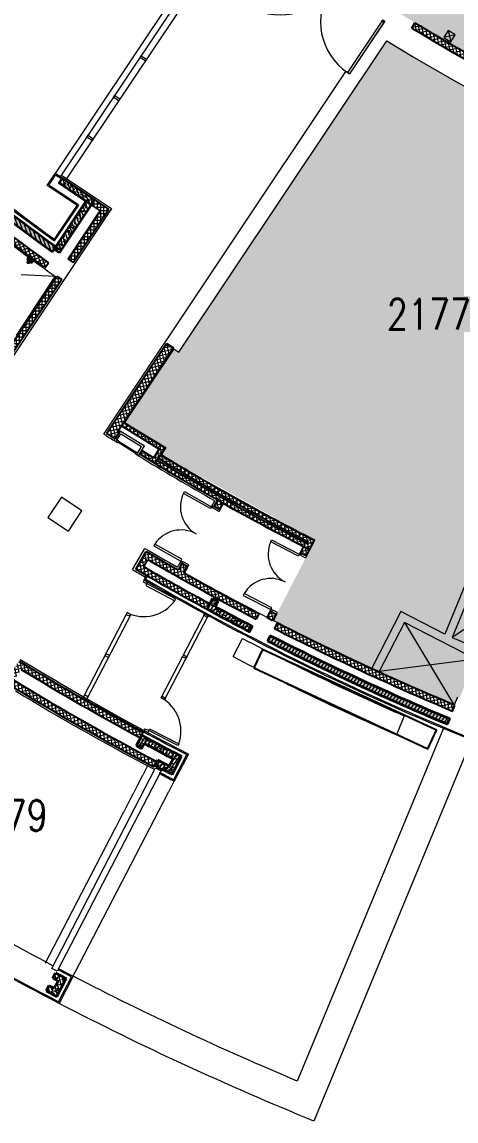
# Model space of a CAD drawing. Header units: inches. Extents: x 342932 to 557958, y 80625 to 242727.
# Drawn here: x 382475 to 393096, y 99761 to 126653 of the extents above; entities that cross this region are included whole.
import ezdxf
from ezdxf.enums import TextEntityAlignment as Align

# ---------------------------------------------------------------- set-up
doc = ezdxf.new("R2010")
doc.units = ezdxf.units.IN
doc.header["$MEASUREMENT"] = 0
doc.linetypes.add('First Floor$0$HIDDEN', pattern=[0.375, 0.25, -0.125])
for name, color, linetype, lineweight in [('0-Services', 8, 'Continuous', 20), ('First Floor$0$A-G2-G-Building-Elements-Hidden', 251, 'First Floor$0$HIDDEN', 15), ('First Floor$0$A-G250-G-Walls-Low-Level', 251, 'Continuous', 15), ('First Floor$0$A-G250-G-Walls-Precast-Concrete', 251, 'Continuous', 35), ('First Floor$0$A-G250-M-Walls-Blockwork', 7, 'Continuous', 25), ('First Floor$0$A-G252-H-Internal-Walls', 251, 'Continuous', 9), ('First Floor$0$A-G262-H-Precast-Panel', 251, 'Continuous', 5), ('First Floor$0$A-G312-M-Metal-Cladding', 251, 'Continuous', 9), ('First Floor$0$A-G312-M-Wall-Cladding-Panel', 7, 'Continuous', 9), ('First Floor$0$A-G312-M-Wall-Finish-Plaster', 7, 'Continuous', 15), ('First Floor$0$A-G321-M-Window', 251, 'Continuous', 9), ('First Floor$0$A-G322-M-Door', 251, 'Continuous', 15), ('First Floor$0$A-G4-M-Furniture-Built-In', 251, 'Continuous', 9), ('First Floor$0$A-G44-G-Fittings-Sanitary', 251, 'Continuous', 15), ('First Floor$0$A-G52-M-Cutout', 251, 'Continuous', 9), ('First Floor$0$A-G572-Fire-Hose-Cabinet', 251, 'Continuous', 15), ('First Floor$0$Z-Z001-S-Room-Name-Identification-250', 7, 'Continuous', 15), ('I-FURN-FADE', 251, 'Continuous', 25)]:
    doc.layers.add(name, color=color, linetype=linetype, lineweight=lineweight)
doc.styles.add('First Floor$0$Tag-RomanS', font='romans.shx', dxfattribs={"width": 0.8})
pattern_1 = [(0, (354539.678, 239632.636), (0, 6.985), [5.08, -1.905]), (90, (354539.678, 239632.636), (-6.985, 4e-16), [5.08, -1.905])]
pattern_2 = [(101, (361382.11, 239676.52), (-77.91666, -15.145464), []), (191, (361382.11, 239676.52), (15.145464, -77.91666), [])]
pattern_3 = [(50, (361382.11, 239676.52), (182.18467, -15.93909), [19.05, -209.55]), (355, (361382.11, 239676.52), (-35.24283, 191.05664), [15.24, -167.64]), (100.451, (361397.3, 239675.2), (146.9425, 175.11669), [16.19, -178.09]), (46.1842, (361382.11, 239727.32), (271.07904, -42.04233), [28.575, -314.325]), (96.6356, (361404.7, 239723.82), (237.40423, 247.42556), [24.285, -267.135]), (351.184, (361382.1, 239727.32), (237.4046, 247.4251), [22.86, -251.46]), (21, (361407.51, 239714.62), (151.61488, -102.26552), [19.05, -209.55]), (326, (361407.51, 239714.62), (61.80203, 184.18797), [15.24, -167.64]), (71.4514, (361420.15, 239706.1), (213.4165, 81.92286), [16.19, -178.09]), (37.5, (361382.114, 239676.52), (3.088603, 84.55504), [0, -165.608, 0, -170.18, 0, -168.275]), (7.5, (361382.11, 239676.52), (66.81966, 100.180575), [0, -97.028, 0, -161.798, 0, -64.135]), (327.5, (361325.47, 239676.52), (135.590595, -5.728744), [0, -63.5, 0, -198.12, 0, -262.89]), (317.5, (361300.07, 239676.52), (148.12918, 25.42649), [0, -82.55, 0, -131.572, 0, -186.69])]
pattern_4 = [(55, (361382.11, 239676.52), (-65.020194, 45.52763), [])]
pattern_5 = [(110, (361382.11, 239676.52), (-74.5881, -27.14785), [])]
pattern_6 = [(50, (361382.11, 239676.52), (182.18467, -15.93909), [19.05, -209.55]), (355, (361382.11, 239676.52), (-35.24283, 191.05664), [15.24, -167.64]), (100.451, (361397.3, 239675.2), (146.9425, 175.1167), [16.19, -178.09]), (46.1842, (361382.11, 239727.32), (271.07904, -42.04233), [28.575, -314.325]), (96.6356, (361404.7, 239723.82), (237.40423, 247.42556), [24.285, -267.135]), (351.184, (361382.1, 239727.32), (237.4046, 247.4251), [22.86, -251.46]), (21, (361407.51, 239714.62), (151.61488, -102.26552), [19.05, -209.55]), (326, (361407.51, 239714.62), (61.80203, 184.18797), [15.24, -167.64]), (71.4514, (361420.15, 239706.1), (213.4165, 81.92286), [16.19, -178.09]), (37.5, (361382.114, 239676.52), (3.088603, 84.55504), [0, -165.608, 0, -170.18, 0, -168.275]), (7.5, (361382.11, 239676.52), (66.81966, 100.180575), [0, -97.028, 0, -161.798, 0, -64.135]), (327.5, (361325.47, 239676.52), (135.590595, -5.728744), [0, -63.5, 0, -198.12, 0, -262.89]), (317.5, (361300.07, 239676.52), (148.12918, 25.42649), [0, -82.55, 0, -131.572, 0, -186.69])]
pattern_7 = [(90, (361382.11, 239676.52), (-79.375, 7e-15), []), (180, (361382.11, 239676.52), (-7e-15, -79.375), [])]

# ---------------------------------------------------------------- blocks, each defined once
blk = doc.blocks.new('First Floor$0$F-FHC')
at = {"ltscale": 0.2}
for p, q in [((700, 280), (0, 280)), ((0, 0), (0, 280)), ((700, 0), (700, 280)), ((50, 0), (0, 0)), ((650, 230), (50, 230)), ((50, 0), (50, 230)), ((100, 50), (50, 50)), ((50, 0), (50, 50)), ((100, 0), (50, 0)), ((100, 50), (100, 0)), ((100, 35), (600, 35)), ((100, 15), (600, 15)), ((600, 0), (600, 50)), ((600, 50), (650, 50)), ((600, 0), (650, 0)), ((650, 0), (650, 230)), ((650, 0), (650, 50)), ((650, 0), (700, 0))]:
    blk.add_line(p, q, dxfattribs=at)
blk = doc.blocks.new('First Floor$0$cb22')
at = {"linetype": 'First Floor$0$HIDDEN', "ltscale": 0.25}
for points in [[(-4, 2), (31, 2), (72, 698), (37, 700)], [(1402, 0), (1367, 0), (1367, 701), (1402, 701)], [(1402, 0), (1437, 0), (1437, 701), (1402, 701)], [(2808, 0), (2773, 0), (2773, 701), (2808, 701)]]:
    blk.add_lwpolyline(points, close=True, dxfattribs=at)
at = {"ltscale": 0.25}
for points in [[(-19, 2), (35, 2), (35, -98), (-25, -98)], [(1372, 0), (1432, 0), (1432, -100), (1372, -100)], [(2748, 0), (2808, 0), (2812, -100), (2748, -100)]]:
    blk.add_lwpolyline(points, close=True, dxfattribs=at)
at = {"linetype": 'First Floor$0$HIDDEN', "ltscale": 0.25}
for centre, start, end in [((-4, -2), 0.1605, 86.6222), ((1402, -2), 89.9732, 179.8432), ((1402, -2), 0.1568, 90.0268), ((2808, -2), 89.9732, 179.8432)]:
    blk.add_arc(centre, 703, start, end, dxfattribs=at)
blk = doc.blocks.new('First Floor$0$Plant Room Door 1600-215')
at = {"layer": 'First Floor$0$A-G322-M-Door'}
for points in [[(-1562, 977), (-1612, 977), (-1612, 215), (-1562, 215), (-1562, 977)], [(-138, 977), (-88, 977), (-88, 215), (-138, 215), (-138, 977)], [(-100, 165), (-88, 165), (-88, 215), (-50, 215), (-50, 0), (-100, 0)]]:
    blk.add_lwpolyline(points, close=True, dxfattribs=at)
at = {"layer": 'First Floor$0$A-G322-M-Door', "elevation": 0}
blk.add_lwpolyline([(-1600, 165), (-1612, 165), (-1612, 215), (-1650, 215), (-1650, 0), (-1600, 0)], close=True, dxfattribs=at)
at = {"layer": 'First Floor$0$A-G322-M-Door'}
for centre, start, end in [((-1615, 214), 0.0901, 86.0243), ((-85, 214), 93.9757, 179.9099)]:
    blk.add_arc(centre, 765, start, end, dxfattribs=at)
blk = doc.blocks.new('First Floor$0$Plant Room Door 1600-180')
at = {"layer": 'First Floor$0$A-G322-M-Door'}
for points in [[(-1562, 180), (-1562, 942), (-1612, 942), (-1612, 180)], [(-138, 180), (-138, 942), (-88, 942), (-88, 180)], [(-1600, 130), (-1612, 130), (-1612, 180), (-1650, 180), (-1650, 0), (-1600, 0)], [(-100, 130), (-88, 130), (-88, 180), (-50, 180), (-50, 0), (-100, 0)]]:
    blk.add_lwpolyline(points, close=True, dxfattribs=at)
for centre, start, end in [((-1615, 179), 0.0901, 86.0243), ((-85, 179), 93.9757, 179.9099)]:
    blk.add_arc(centre, 765, start, end, dxfattribs=at)
blk = doc.blocks.new('First Floor$0$FIRE DOOR 3100mm')
at = {"layer": 'First Floor$0$A-G322-M-Door', "linetype": 'Continuous'}
for p, q in [((-3089, -52, 0), (-3103, -52, 0)), ((-3089, -40, 0), (-3089, -52, 0)), ((-13, -41, 0), (-13, -53, 0)), ((-13, -53, 0), (1, -53, 0))]:
    blk.add_line(p, q, dxfattribs=at)
at = {"layer": 'First Floor$0$A-G322-M-Door'}
for p, q in [((-3103, -52, 0), (-3103, -1551, 0)), ((-3049, -40, 0), (-3089, -40, 0)), ((-3049, -40, 0), (-3049, -1551, 0)), ((-53, -41, 0), (-13, -41, 0)), ((-53, -41, 0), (-53, -1552, 0)), ((1, -53, 0), (1, -1552, 0)), ((-3049, -1551, 0), (-3103, -1551, 0)), ((-3102, -1551, 0), (-3052, -1551, 0)), ((-53, -1552, 0), (1, -1552, 0)), ((0, -1552, 0), (-50, -1552, 0))]:
    blk.add_line(p, q, dxfattribs=at)
at = {"layer": 'First Floor$0$A-G322-M-Door', "elevation": 0}
for points in [[(-3049, -38), (-3049, 0), (-3103, 0), (-3103, -50), (-3091, -50), (-3091, -38), (-3049, -38)], [(-53, -39), (-53, -1), (1, -1), (1, -51), (-11, -51), (-11, -39), (-53, -39)]]:
    blk.add_lwpolyline(points, dxfattribs=at)
at = {"layer": 'First Floor$0$A-G322-M-Door'}
for centre, start, end in [((-3051, -51, 0), 270.0847, 0.0108), ((-50, -51, 0), 179.9653, 269.8919)]:
    blk.add_arc(centre, 1501, start, end, dxfattribs=at)
blk = doc.blocks.new('First Floor$0$SHOWER HEADS')
at = {"color": 0}
for p, q in [((-100, -8, 0), (-100, 0, 0)), ((-100, 0, 0), (100, 0, 0)), ((-14, -8, 0), (-100, -8, 0)), ((-89, -19, 0), (-23, -19, 0)), ((-26, -25, 0), (-85, -25, 0)), ((-77, -34, 0), (-73, -72, 0)), ((-70, -34, 0), (-73, -72, 0)), ((-69, -76, 0), (-73, -72, 0)), ((-69, -76, 0), (-44, -76, 0)), ((-61, -76, 0), (-56, -72, 0)), ((-60, -34, 0), (-56, -72, 0)), ((-53, -34, 0), (-56, -72, 0)), ((-52, -76, 0), (-56, -72, 0)), ((-44, -76, 0), (-39, -72, 0)), ((-43, -34, 0), (-39, -72, 0)), ((-36, -34, 0), (-39, -72, 0)), ((-23, -19, 0), (-23, -22, 0)), ((-14, -103, 0), (-14, -5, 0)), ((-14, -5, 0), (-14, -9, 0)), ((-14, -5, 0), (14, -5, 0)), ((-10, -5, 0), (10, -5, 0)), ((14, -103, 0), (14, -5, 0)), ((14, -5, 0), (14, -9, 0)), ((14, -8, 0), (100, -8, 0)), ((23, -19, 0), (23, -22, 0)), ((89, -19, 0), (23, -19, 0)), ((26, -25, 0), (85, -25, 0)), ((36, -34, 0), (39, -72, 0)), ((43, -34, 0), (39, -72, 0)), ((44, -76, 0), (39, -72, 0)), ((69, -76, 0), (44, -76, 0)), ((52, -76, 0), (56, -72, 0)), ((53, -34, 0), (56, -72, 0)), ((60, -34, 0), (56, -72, 0)), ((61, -76, 0), (56, -72, 0)), ((69, -76, 0), (73, -72, 0)), ((70, -34, 0), (73, -72, 0)), ((77, -34, 0), (73, -72, 0)), ((100, -8, 0), (100, 0, 0))]:
    blk.add_line(p, q, dxfattribs=at)
at = {"color": 0, "elevation": 0}
for points in [[(25, 0), (-25, 0), (-25, -5), (25, -5)], [(-83, -25), (-29, -25), (-29, -34), (-83, -34)], [(83, -25), (29, -25), (29, -34), (83, -34)]]:
    blk.add_lwpolyline(points, close=True, dxfattribs=at)
for points in [[(-99, -8), (-99, -9, -0.394056), (-89, -19), (-89, -22, 0.414214), (-87, -25), (-27, -25)], [(99, -8), (99, -9, 0.394056), (89, -19), (89, -22, -0.414214), (87, -25), (27, -25)]]:
    blk.add_lwpolyline(points, format="xyb", dxfattribs=at)
at = {"color": 0}
for centre, radius, start, end in [((0, -99, 0), 37.5, 111.177, 68.8229), ((-26, -22, 0), 2.74, 270, 0), ((-13, -19, 0), 10.3, 93.9711, 180), ((0, -99, 0), 20, 132.6365, 47.3634), ((0, -99, 0), 14, 195.1741, 344.826), ((13, -19, 0), 10.3, 0, 86.0289), ((26, -22, 0), 2.74, 180, 270)]:
    blk.add_arc(centre, radius, start, end, dxfattribs=at)
blk = doc.blocks.new('First Floor$0$tag-roomname')
at = {"lineweight": 18, "ltscale": 0.01, "style": 'First Floor$0$Tag-RomanS', "width": 0.8}
blk.add_attdef('ROOM_NO_2', text='', height=3, dxfattribs=at).set_placement((0, 1.61), align=Align.MIDDLE_CENTER)
at = {"linetype": 'ByBlock', "lineweight": 15, "ltscale": 0.01, "style": 'First Floor$0$Tag-RomanS', "width": 0.8, "flags": 1}
for tag, p in [('ROOM_NAME_1', (0, -2.29)), ('ROOM_NAME_2', (0, -5.74))]:
    blk.add_attdef(tag, text='', height=2.5, dxfattribs=at).set_placement(p, align=Align.MIDDLE_CENTER)

msp = doc.modelspace()

# ---------------------------------------------------------------- hatches: boundary and pattern name
at = {"layer": '0-Services', "lineweight": 35}
h = msp.add_hatch(dxfattribs=at)
h.set_pattern_fill('ANGLE', color=256)
h.set_pattern_definition(pattern_1)
h.paths.add_polyline_path([(393473.1, 129644.4), (394978.9, 132107.1), (395938.8, 131602), (396741.3, 131127.5), (398107.1, 130400.1), (399365, 129800.5), (400410.9, 129309), (400322.9, 129101.7), (401032.2, 128800.6), (399995, 126296.9), (398224.5, 127078.8), (396798.9, 127774.4), (395603.8, 128405.1), (394554.4, 128996.5)])
h.paths.add_polyline_path([(393373, 129494.6), (394657.3, 128729.2), (395983.7, 127995.7), (398045, 126964.2), (399926.2, 126130.6), (398741.5, 123270.8), (397250.5, 123921.3), (395238.1, 124894), (394292.2, 125373.5), (393479.6, 125821), (392089.8, 126633.1), (391631.5, 126915.4)])
h = msp.add_hatch(dxfattribs=at)
h.set_pattern_fill('ANGLE', color=256)
h.set_pattern_definition(pattern_1)
h.paths.add_polyline_path([(384985.4, 116856.2), (386187.7, 118655.5), (386314.7, 118575.6), (391399.5, 126212.6), (392833.2, 125345.4), (394252.4, 124564.9), (395525.5, 123930.3), (396644.1, 123377.7), (397618, 122937.9), (398364, 122617.4), (393187.6, 110120.5), (393141.4, 110139.6), (393062.6, 109949.5), (391941.9, 110431.8), (391217.5, 110757.2), (391035.5, 110840.6), (390241.5, 111212.6), (389520.2, 111562.1), (388629.2, 112009.3), (389643.7, 113978.4), (385886.3, 116067.3), (385991, 116237.6)])
h.paths.add_polyline_path([(410196.9, 119279.9), (411476.3, 119114.7), (412760.4, 118952), (413524.4, 118879.9), (414721.9, 118790), (416309.6, 118731), (418013.7, 118706.7), (418224.9, 112948.7), (415976.6, 112860.4), (416143, 108625.2), (415943.2, 108617.4), (415993.4, 107338.4), (416193.3, 107346.2), (416274.9, 105267.2), (416100.1, 105260.5), (416112.6, 104940.7), (415189.8, 104972.8), (414307.3, 105015.9), (413541.1, 105063.1), (412445.8, 105146.7), (411432.9, 105240.8), (410293.3, 105366), (409152.8, 105512), (408091.4, 105666.6), (408130.6, 105913.6), (408081.2, 105921.5)])
at = {"layer": 'First Floor$0$A-G252-H-Internal-Walls'}
h = msp.add_hatch(dxfattribs=at)
h.set_pattern_fill('ANSI37', color=256, scale=25, angle=56, style=0)
h.set_pattern_definition([(101, (361382.11, 239675.37), (-77.91666, -15.145464), []), (191, (361382.11, 239675.37), (15.145464, -77.91666), [])])
h.paths.add_polyline_path([(394785.9, 126283.3, -0.0007698), (394653.9, 126354.7), (394160, 125445.2, -0.0117413), (392133.2, 126607), (392054.5, 126479.3, 0.034592), (398187.7, 123326.2), (398245.8, 123464.5, -0.0220752), (394291.9, 125373.8)])
h.paths.add_polyline_path([(392133.2, 126607, -0.0002513), (392090.4, 126632.9), (392011.7, 126505.2, 0.0002505), (392054.5, 126479.3)])
h.paths.add_polyline_path([(398291.8, 123444.7, -0.0002513), (398245.8, 123464.5), (398187.7, 123326.2, 0.0002505), (398233.7, 123306.4)])
h = msp.add_hatch(dxfattribs=at)
h.set_pattern_fill('ANSI37', color=256, scale=25, angle=45, style=0)
h.set_pattern_definition(pattern_7)
h.paths.add_polyline_path([(384599.1, 122073.7), (384249.8, 122307.2), (384166.5, 122182.5), (384391.1, 122032.3), (383601.6, 120850.7), (383723.9, 120763.8)])
h = msp.add_hatch(dxfattribs=at)
h.set_pattern_fill('ANSI37', color=256, scale=25, angle=-113.75, style=0)
h.set_pattern_definition([(291.250004, (361382.11, 239676.52), (73.978123, 28.768524), []), (21.250004, (361382.11, 239676.52), (-28.768524, 73.978123), [])])
h.paths.add_polyline_path([(383034.9, 120640.6), (383122.6, 120762.8, -0.0090869), (381394.5, 122051), (381302.7, 121932.5, 0.0090151)])
h = msp.add_hatch(dxfattribs=at)
h.set_pattern_fill('ANSI37', color=256, scale=25, angle=45, style=0)
h.set_pattern_definition(pattern_7)
h.paths.add_polyline_path([(383446, 120348.1), (383324.6, 120433.9), (380532.6, 116195.7), (380621.7, 116121.4)])
h = msp.add_hatch(dxfattribs=at)
h.set_pattern_fill('ANSI37', color=256, scale=25, style=0)
h.set_pattern_definition([(193.4028, (385471.82, 116281.03), (18.3987, -77.2132), []), (283.4028, (385471.82, 116281.03), (77.2132, 18.3987), [])])
h.paths.add_polyline_path([(384545.1, 116584.3, 0.0009939), (384755.1, 116451.9), (384859.9, 116622.2, -0.0001632), (384825.5, 116643.9), (386183.3, 118676), (386014, 118782.6)])
h = msp.add_hatch(dxfattribs=at)
h.set_pattern_fill('ANSI37', color=256, scale=25, angle=56, style=0)
h.set_pattern_definition(pattern_2)
h.paths.add_polyline_path([(384964.3, 116851.5), (384908.7, 116768.3), (385832.8, 116199.9), (385701.8, 115986.9), (385404.2, 116170), (385351.8, 116084.8), (385734.6, 115849.4), (385970.4, 116232.6)])
h = msp.add_hatch(dxfattribs=at)
h.set_pattern_fill('ANSI37', color=256, scale=25, angle=56, style=0)
h.set_pattern_definition(pattern_2)
h.paths.add_polyline_path([(385865.6, 116062.3), (385813.2, 115977.1, 0.0168939), (389488.7, 113928.6), (389465.8, 113884.2, -0.0168956), (385787, 115934.5), (385734.6, 115849.4, 0.0172994), (389509, 113749.6), (389623.5, 113971.9, -0.0172928)])
h = msp.add_hatch(dxfattribs=at)
h.set_pattern_fill('ANSI37', color=256, scale=25, angle=56, style=0)
h.set_pattern_definition(pattern_2)
h.paths.add_polyline_path([(387264.9, 114956.7), (387175.4, 114797.6), (387306.1, 114724), (387395.6, 114883.1, -0.0006006)])
h = msp.add_hatch(dxfattribs=at)
h.set_pattern_fill('ANSI37', color=256, scale=25, angle=56, style=0)
h.set_pattern_definition(pattern_2)
h.paths.add_polyline_path([(389292.1, 113655.8), (389425.5, 113587.1), (389509, 113749.6, -0.0006006), (389375.5, 113818.1)])
h = msp.add_hatch(dxfattribs=at)
h.set_pattern_fill('ANSI37', color=256, scale=25, angle=56, style=0)
h.set_pattern_definition(pattern_2)
h.paths.add_polyline_path([(386431.5, 113170.9), (386521, 113329.9), (386390.3, 113403.5), (386300.8, 113244.4, -0.003536), (385510.7, 113697.8), (385257.2, 113266.8, 0.007719), (387003.4, 112284.1), (387072.4, 112417.3, -0.0071654), (385454.2, 113325.7), (385555.7, 113498.1, 0.0117074), (388204.6, 112042.6), (388273.8, 112175.7, -0.0081288)])
h = msp.add_hatch(dxfattribs=at)
h.set_pattern_fill('ANSI37', color=256, scale=25, angle=56, style=0)
h.set_pattern_definition(pattern_2)
h.paths.add_polyline_path([(388692.6, 112165.1), (388559.1, 112233.6), (388475.7, 112071.3), (388609.2, 112002.8)])
h = msp.add_hatch(dxfattribs=at)
h.set_pattern_fill('ANSI37', color=256, scale=25, angle=56, style=0)
h.set_pattern_definition(pattern_2)
h.paths.add_polyline_path([(388718.4, 111947), (388650.3, 111813.3, 0.0186308), (393013.3, 109791.2), (393070.7, 109929.8, -0.0186284)])
h = msp.add_hatch(dxfattribs=at)
h.set_pattern_fill('ANSI37', color=256, scale=25, angle=56, style=0)
h.set_pattern_definition(pattern_2)
h.paths.add_polyline_path([(382405.8, 111015), (382061.7, 110498.9, 0.015291), (385703.2, 108425.4), (385773.5, 108557.9, -0.0147206), (382273.2, 110545.8), (382450.8, 110812.1, 0.01233), (385371.1, 109136.4), (385440.1, 109269.6, -0.0128477)])
at = {"layer": 'First Floor$0$A-G262-H-Precast-Panel'}
h = msp.add_hatch(dxfattribs=at)
h.set_pattern_fill('AR-CONC', color=256, scale=2, style=0)
h.set_pattern_definition([(50, (361382.1, 239676.52), (364.36934, -31.8782), [38.1, -419.1]), (355, (361382.1, 239676.52), (-70.4857, 382.1133), [30.48, -335.28]), (100.451, (361412.48, 239673.87), (293.885, 350.2334), [32.38, -356.18]), (46.1842, (361382.1, 239778.1), (542.158, -84.0847), [57.15, -628.65]), (96.6356, (361427.3, 239771.1), (474.8085, 494.851), [48.57, -534.27]), (351.184, (361382.1, 239778.1), (474.8092, 494.8502), [45.72, -502.92]), (21, (361432.9, 239752.72), (303.22976, -204.531), [38.1, -419.1]), (326, (361432.9, 239752.72), (123.604, 368.3759), [30.48, -335.28]), (71.4514, (361458.2, 239735.68), (426.833, 163.8457), [32.38, -356.18]), (37.5, (361382.11, 239676.52), (6.1772, 169.11008), [0, -331.216, 0, -340.36, 0, -336.55]), (7.5, (361382.11, 239676.52), (133.63933, 200.36115), [0, -194.056, 0, -323.596, 0, -128.27]), (327.5, (361268.83, 239676.52), (271.18119, -11.45749), [0, -127, 0, -396.24, 0, -525.78]), (317.5, (361218.03, 239676.52), (296.25836, 50.853), [0, -165.1, 0, -263.144, 0, -373.38])])
h.paths.add_polyline_path([(371415.3, 132536.1), (369792.3, 131241.8), (369995, 130987.7), (370112.2, 131081.2), (370003.1, 131218.1), (371391.1, 132324.9, 0.0692163), (383213.5, 121035.7), (383301.1, 121157.4, -0.069855)])
h = msp.add_hatch(dxfattribs=at)
h.set_pattern_fill('AR-CONC', color=256, style=0)
h.set_pattern_definition(pattern_3)
h.paths.add_polyline_path([(371508.6, 132418.1), (371391.1, 132324.9, 0.0692502), (383217.9, 121032.7), (383301.1, 121157.4, -0.0692163)])
h = msp.add_hatch(dxfattribs=at)
h.set_pattern_fill('ANSI31', color=256, scale=25, angle=65, style=0)
h.set_pattern_definition(pattern_5)
h.paths.add_polyline_path([(371508.6, 132418.1), (371391.1, 132324.9, 0.0692163), (383213.5, 121035.7), (383301.1, 121157.4, -0.0692163)])
h = msp.add_hatch(dxfattribs=at)
h.set_pattern_fill('AR-CONC', color=256, style=0)
h.set_pattern_definition(pattern_6)
h.paths.add_polyline_path([(383467.2, 122830.4), (384249.8, 122307.2), (384166.5, 122182.5), (383383.8, 122705.7)])
h = msp.add_hatch(dxfattribs=at)
h.set_pattern_fill('AR-CONC', color=256, style=0)
h.set_pattern_definition(pattern_6)
h.paths.add_polyline_path([(383467.2, 122830.4), (384249.8, 122307.2), (384166.5, 122182.5), (383383.8, 122705.7)])
h = msp.add_hatch(dxfattribs=at)
h.set_pattern_fill('ANSI31', color=256, scale=25, angle=65, style=0)
h.set_pattern_definition(pattern_5)
h.paths.add_polyline_path([(383467.2, 122830.4), (384249.8, 122307.2), (384166.5, 122182.5), (383383.8, 122705.7)])
h = msp.add_hatch(dxfattribs=at)
h.set_pattern_fill('AR-CONC', color=256, style=0)
h.set_pattern_definition(pattern_6)
h.paths.add_polyline_path([(384166.5, 122182.5), (383381.4, 121007.4), (383259.4, 121094.9), (384041.8, 122265.8)])
h = msp.add_hatch(dxfattribs=at)
h.set_pattern_fill('AR-CONC', color=256, style=0)
h.set_pattern_definition(pattern_6)
h.paths.add_polyline_path([(384166.5, 122182.5), (383381.4, 121007.4), (383259.4, 121094.9), (384041.8, 122265.8)])
h = msp.add_hatch(dxfattribs=at)
h.set_pattern_fill('ANSI31', color=256, scale=25, angle=65, style=0)
h.set_pattern_definition(pattern_5)
h.paths.add_polyline_path([(384166.5, 122182.5), (383381.4, 121007.4), (383259.4, 121094.9), (384041.8, 122265.8)])
h = msp.add_hatch(dxfattribs=at)
h.set_pattern_fill('ANSI31', color=256, scale=25, angle=10, style=0)
h.set_pattern_definition(pattern_4)
h.paths.add_polyline_path([(387204.4, 112345.9), (387273.5, 112479.1, -0.0005806), (387141.5, 112550.5), (387003.4, 112284.1, 0.0045362), (388043.3, 111732), (388112.4, 111865.1, -0.0039678)])
h = msp.add_hatch(dxfattribs=at)
h.set_pattern_fill('AR-CONC', color=256, style=0)
h.set_pattern_definition(pattern_3)
h.paths.add_polyline_path([(387204.4, 112345.9), (387273.5, 112479.1, -0.0005806), (387141.5, 112550.5), (387003.4, 112284.1, 0.0045362), (388043.3, 111732), (388112.4, 111865.1, -0.0039678)])
h = msp.add_hatch(dxfattribs=at)
h.set_pattern_fill('AR-CONC', color=256, style=0)
h.set_pattern_definition(pattern_3)
h.paths.add_polyline_path([(388559.5, 111635.1), (388491.4, 111501.5, 0.018634), (392878.8, 109468.1), (392936.8, 109606.4, -0.018634)])
h = msp.add_hatch(dxfattribs=at)
h.set_pattern_fill('ANSI31', color=256, scale=25, angle=10, style=0)
h.set_pattern_definition(pattern_4)
h.paths.add_polyline_path([(388559.5, 111635.1), (388491.4, 111501.5, 0.018634), (392878.8, 109468.1), (392936.8, 109606.4, -0.018634)])
h = msp.add_hatch(dxfattribs=at)
h.set_pattern_fill('ANSI31', color=256, scale=25, angle=10, style=0)
h.set_pattern_definition(pattern_4)
h.paths.add_polyline_path([(385405.6, 109203), (385371.1, 109136.4), (385267.8, 108937.1), (385399, 108864.4), (385468.9, 108999.2, 0.0024852), (386175.2, 108623.2), (386083.1, 108445.1), (385793.2, 108595.1), (385724.3, 108465.1, 0.0017394), (386147.3, 108242.9), (386377.2, 108687, -0.0040324)])
h = msp.add_hatch(dxfattribs=at)
h.set_pattern_fill('AR-CONC', color=256, style=0)
h.set_pattern_definition(pattern_3)
h.paths.add_polyline_path([(385405.6, 109203), (385371.1, 109136.4), (385267.8, 108937.1), (385399, 108864.4), (385468.9, 108999.2, 0.0024852), (386175.2, 108623.2), (386083.1, 108445.1), (385793.2, 108595.1), (385724.3, 108465.1, 0.0017394), (386147.3, 108242.9), (386377.2, 108687, -0.0040324)])
h = msp.add_hatch(dxfattribs=at)
h.set_pattern_fill('ANSI31', color=256, scale=25, angle=60, style=0)
h.set_pattern_definition([(105, (361382.11, 239676.52), (-76.670362, -20.54376), [])])
h.paths.add_polyline_path([(383559.2, 103251), (383296.6, 103386.9), (383226.8, 103254.1), (383357.1, 103186.7), (383265.7, 103010.2, -0.000052), (383134.5, 103078.4), (383064.7, 102945.7, 0.0009987), (383329.5, 102807.1)])
h = msp.add_hatch(dxfattribs=at)
h.set_pattern_fill('AR-CONC', color=256, style=0)
h.set_pattern_definition(pattern_3)
h.paths.add_polyline_path([(383265.7, 103010.2, -0.000052), (383134.5, 103078.4), (383064.7, 102945.7, 0.0009987), (383329.5, 102807.1), (383559.2, 103251), (383296.6, 103386.9), (383226.8, 103254.1), (383357.1, 103186.7)])

# ---------------------------------------------------------------- linework, layer by layer
at = {"layer": 'First Floor$0$A-G2-G-Building-Elements-Hidden', "linetype": 'First Floor$0$HIDDEN'}
for p, q in [((383048, 103621.8, 0), (385551.1, 108449.5, 0)), ((383727.3, 103304.7, 0), (386200.4, 108074.5, 0))]:
    msp.add_line(p, q, dxfattribs=at)
at = {"layer": 'First Floor$0$A-G250-G-Walls-Low-Level'}
for p, q in [((386569.1, 127853.7, 0), (383289.9, 122948.6, 0)), ((387640.9, 111124.1), (387871.1, 111567.9)), ((391828, 109673.5), (391636.7, 109211.5)), ((392785.4, 109371.7, 0), (389210.1, 100740, 0)), ((393478.6, 109085.4), (389616.3, 99760.8, 0))]:
    msp.add_line(p, q, dxfattribs=at)
for points in [[(389210.1, 100740, -0.0203991), (383728.2, 103304.3)], [(389616.3, 99760.8, -0.0229121), (383383, 102638.5)]]:
    msp.add_lwpolyline(points, format="xyb", dxfattribs=at)
for radius, start, end in [(65125.6, 242.486468, 246.346828), (65625.6, 242.487263, 246.355615)]:
    msp.add_arc((417956.4, 169328), radius, start, end, dxfattribs=at)
at = {"layer": 'First Floor$0$A-G250-G-Walls-Precast-Concrete'}
for p, q in [((383217.9, 121032.7, 0), (384041.8, 122265.8, 0)), ((384166.5, 122182.5, 0), (383381.4, 121007.4, 0)), ((384041.8, 122265.8, 0), (384166.5, 122182.5, 0)), ((383381.4, 121007.4, 0), (383259.4, 121094.9, 0)), ((387003.4, 112284.1), (387141.5, 112550.5)), ((387204.4, 112345.9), (387273.5, 112479.1)), ((385405.6, 109203, 0), (385267.8, 108937.1, 0)), ((385267.8, 108937.1, 0), (385399, 108864.4, 0)), ((385468.9, 108999.2, 0), (385399, 108864.4, 0)), ((386147.3, 108242.9, 0), (386377.2, 108687, 0)), ((385724.3, 108465.1, 0), (385793.2, 108595.1, 0)), ((385793.2, 108595.1, 0), (386083.1, 108445.1, 0)), ((386083.1, 108445.1, 0), (386175.2, 108623.2, 0)), ((383226.8, 103254.1, 0), (383296.6, 103386.9)), ((383296.6, 103386.9, 0), (383559.2, 103251, 0)), ((383134.5, 103078.4), (383064.7, 102945.7)), ((383226.8, 103254.1, 0), (383357.1, 103186.7, 0)), ((383357.1, 103186.7, 0), (383265.7, 103010.2)), ((383329.5, 102807.1), (383559.2, 103251, 0))]:
    msp.add_line(p, q, dxfattribs=at)
msp.add_lwpolyline([(383464.8, 122832), (384249.8, 122307.2), (384166.5, 122182.5), (383381.4, 122707.3)], close=True, dxfattribs=at)
for points in [[(388112.4, 111865.1), (388043.3, 111732, -0.0045362), (387003.4, 112284.1, -0.0045362)], [(387204.4, 112345.9, 0.0039678), (388112.4, 111865.1)], [(388494.1, 111506.9), (388559.5, 111635.1, 0.018634), (392936.8, 109606.4), (392878.8, 109468.1, -0.018634), (388491.4, 111501.5)]]:
    msp.add_lwpolyline(points, format="xyb", dxfattribs=at)
for centre, radius, start, end in [((417874.9, 169169.9), 59315.3, 218.401818, 234.247487), ((417882.1, 169176.5), 59175, 218.256803, 234.240424), ((417956.4, 169328), 64600.6, 241.509959, 241.643018), ((417882.1, 169176.5, 0), 68202.3, 241.563855, 242.488016), ((423646.9, 179865.6, 0), 80496, 241.687238, 242.2568), ((417874.5, 169162.1, 0), 68686, 242.0905, 242.489152), ((711405, 734195.4), 711386.1, 242.519158, 242.5310723), ((417882.1, 169176.5), 74825, 242.269192, 242.498068)]:
    msp.add_arc(centre, radius, start, end, dxfattribs=at)
at = {"layer": 'First Floor$0$A-G250-M-Walls-Blockwork'}
for p, q in [((392011.1, 126505.4, 0), (392089.8, 126633.1, 0)), ((384249.8, 122307.2), (384166.5, 122182.5)), ((384166.5, 122182.5), (384391.1, 122032.3)), ((384599.1, 122073.7), (384249.8, 122307.2)), ((384391.1, 122032.3, 0), (383601.6, 120850.7, 0)), ((383723.9, 120763.8), (384599.1, 122073.7, 0)), ((383034.9, 120640.6), (383122.6, 120762.8)), ((383601.6, 120850.7, 0), (383723.9, 120763.8)), ((380532.3, 116195.2, 0), (383324.6, 120433.9, 0)), ((383445.9, 120348), (380621.7, 116121.4)), ((383324.6, 120433.9, 0), (383446, 120348.1)), ((384545.1, 116584.3), (386014, 118782.6)), ((386014, 118782.6), (386183.3, 118676)), ((387175.4, 114797.6), (387264.9, 114956.7)), ((387395.6, 114883.1), (387306.1, 114724)), ((387306.1, 114724), (387175.4, 114797.6)), ((389292.1, 113655.8), (389375.5, 113818.1)), ((389488.7, 113928.6), (389465.8, 113884.2)), ((389623.5, 113971.9), (389509, 113749.6)), ((385257.2, 113266.8), (385510.7, 113697.8)), ((385454.2, 113325.7), (385555.7, 113498.1)), ((389425.5, 113587.1), (389292.1, 113655.8)), ((389509, 113749.6), (389425.5, 113587.1)), ((386390.3, 113403.5), (386300.8, 113244.4)), ((386521, 113329.9), (386390.3, 113403.5)), ((386431.5, 113170.9), (386521, 113329.9)), ((387003.4, 112284.1), (387072.4, 112417.3)), ((388273.8, 112175.7), (388204.6, 112042.6)), ((388475.7, 112071.3), (388559.1, 112233.6)), ((388559.1, 112233.6), (388692.6, 112165.1)), ((388692.6, 112165.1), (388609.2, 112002.8)), ((388609.2, 112002.8), (388475.7, 112071.3)), ((385371.1, 109136.4, 0), (385440.1, 109269.6, 0)), ((385703.2, 108425.4, 0), (385773.5, 108557.9, 0))]:
    msp.add_line(p, q, dxfattribs=at)
msp.add_lwpolyline([(386183.3, 118676), (384825.5, 116643.9, 0.0001595), (384860.7, 116621.7), (384755.3, 116451.8)], format="xyb", dxfattribs=at)
msp.add_lwpolyline([(384908.7, 116768.5), (384964.3, 116851.5), (385970.4, 116232.6), (385734.6, 115849.4), (385351.8, 116084.8), (385404.2, 116170), (385701.8, 115986.9), (385832.8, 116199.9), (384908.7, 116768.3)], dxfattribs=at)
msp.add_lwpolyline([(393070.7, 109929.8, -0.0186284), (388718.4, 111947), (388650.3, 111813.3, 0.0186308), (393013.3, 109791.2)], format="xyb", close=True, dxfattribs=at)
for centre, radius, start, end in [((417882.2, 169176.4, 0), 49901.2, 238.77197, 246.81153), ((417882.2, 169176.4, 0), 49751.2, 238.77318, 241.52271), ((417991.7, 169316.6), 59927.7, 232.249775, 234.315828), ((417698.3, 168945.6), 59304.8, 232.254453, 234.33696), ((418007.2, 169408.9), 62531.2, 237.647601, 237.875207), ((417956.4, 169328), 62335.6, 238.930309, 242.802968), ((417956.4, 169328), 62285.6, 238.930309, 242.803016), ((417956.4, 169328), 62185.6, 238.93243, 242.895249), ((417956.4, 169328), 62435.6, 238.930309, 242.894639), ((417956.4, 169328), 64400.6, 239.747622, 240.558005), ((417956.4, 169328), 64550.6, 239.871376, 242.554401), ((417956.4, 169328), 64900.6, 239.745921, 241.514954), ((417956.4, 169328), 64750.6, 239.870312, 241.512462), ((417956.4, 169328), 64400.6, 240.691456, 242.554409), ((417882.1, 169176.5, 0), 68127.3, 238.618403, 241.562725), ((417882.1, 169176.5, 0), 68277.3, 238.739308, 241.564983), ((417776, 168983.8, 0), 68377.3, 238.720153, 242.093614), ((417776, 168983.8, 0), 68527.3, 238.589352, 242.093522)]:
    msp.add_arc(centre, radius, start, end, dxfattribs=at)
at = {"layer": 'First Floor$0$A-G312-M-Metal-Cladding'}
for p, q in [((383089.9, 122649.3, 0), (383289.9, 122948.6, 0)), ((383131.5, 122657.6, 0), (383298.2, 122907, 0)), ((383464.7, 122831.9, 0), (383289.9, 122948.6, 0)), ((383448, 122806.9, 0), (383298.2, 122907, 0)), ((383821.2, 122160.7, 0), (383089.9, 122649.3, 0)), ((383837.9, 122185.6, 0), (383131.5, 122657.6, 0)), ((383464.7, 122831.9, 0), (383448, 122806.9)), ((383837.9, 122185.6, 0), (383821.2, 122160.7, 0))]:
    msp.add_line(p, q, dxfattribs=at)
at = {"layer": 'First Floor$0$A-G312-M-Wall-Cladding-Panel'}
for p, q in [((383266.8, 121336.3, 0), (383837.9, 122185.6, 0)), ((383274.4, 121293.8, 0), (383862.9, 122168.9, 0)), ((383837.9, 122185.6, 0), (383862.9, 122168.9, 0)), ((385461.6, 113003.7), (385519.2, 113114.8)), ((385501.4, 113015.4), (385545.2, 113099.8)), ((385519.2, 113114.8), (385545.2, 113099.8, 0)), ((383977.8, 110142.5, 0), (383954.8, 110098.1, 0)), ((383954.8, 110098.1, 0), (383980.8, 110083.1, 0)), ((383990.1, 110100.9, 0), (383980.8, 110083.1, 0)), ((386187.6, 108114.9, 0), (386505.2, 108727.5, 0)), ((386545.6, 108740.3, 0), (386200.4, 108074.5, 0)), ((385842.4, 108261.4, 0), (385856.2, 108288, 0))]:
    msp.add_line(p, q, dxfattribs=at)
at = {"layer": 'First Floor$0$A-G312-M-Wall-Cladding-Panel', "elevation": 0}
msp.add_lwpolyline([(377569.4, 106525.4), (377594.6, 106509.1), (377366.7, 106156.6, 0.023164), (383370.2, 102678.9), (383687.8, 103291.4), (383358.7, 103461.7), (383372.5, 103488.4), (383728.2, 103304.3), (383383, 102638.5, -0.0233645), (377325.2, 106147.7), (377569.4, 106525.4)], format="xyb", dxfattribs=at)
at = {"layer": 'First Floor$0$A-G312-M-Wall-Cladding-Panel'}
for centre, radius, start, end in [((417882.1, 169176.5, 0), 59080, 218.164164, 234.142101), ((417882.1, 169176.5, 0), 59050, 218.134848, 234.11199), ((417956.4, 169328), 65025.6, 240.018306, 247.887106), ((417956.4, 169328), 64995.6, 240.04359, 247.860838), ((417881.5, 169175.5, 0), 68076.1, 240.130477, 242.593045), ((417881.5, 169175.5, 0), 68106.1, 240.156823, 242.567807), ((417875, 169163, 0), 68812, 242.256854, 242.593097), ((417875, 169163, 0), 68782, 242.256687, 242.568106)]:
    msp.add_arc(centre, radius, start, end, dxfattribs=at)
at = {"layer": 'First Floor$0$A-G312-M-Wall-Finish-Plaster'}
for p, q in [((391350.6, 126674.5, 0), (390487.5, 125383, 0)), ((386314.7, 118575.6), (391404, 126192.3)), ((384475.1, 116569.5), (390402.5, 125439.8, 0)), ((383567.3, 122823.6), (383539.5, 122782.1)), ((383567.3, 122823.6), (384668.8, 122087.2)), ((384668.8, 122087.2, 0), (380632.5, 116047.4, 0)), ((382338, 118981.7, 0), (383290.4, 120427.5)), ((386187.7, 118655.5), (384985.4, 116856.2)), ((386187.7, 118655.5, 0), (386314.7, 118575.6)), ((384985.4, 116856.2), (385991, 116237.6)), ((384729, 116409.4), (384755.3, 116451.8)), ((385991, 116237.6), (385886.3, 116067.3)), ((385323.8, 116040.4), (385351.3, 116085.1)), ((387131.8, 114822.2), (387196.9, 114937.7)), ((387319.2, 114716.7), (387401.4, 114862.7)), ((387175.4, 114797.6), (387131.8, 114822.2)), ((387319.2, 114716.7), (387306.1, 114724)), ((385180, 113254), (385484.3, 113771.1)), ((389278.8, 113662.7), (389355.3, 113811.7)), ((389438.6, 113580.4), (389643.7, 113978.4)), ((389292.1, 113655.8), (389278.8, 113662.7)), ((389425.5, 113587.1), (389438.6, 113580.4)), ((386346.8, 113428), (386281.8, 113312.6)), ((386390.3, 113403.5), (386346.8, 113428)), ((386534.1, 113322.5), (386451.9, 113176.6)), ((386534.1, 113322.5), (386521, 113329.9)), ((388545.7, 112240.4), (388469.3, 112091.5)), ((388559.1, 112233.6), (388545.8, 112240.5)), ((388629.2, 112009.3), (388705.8, 112158)), ((388705.8, 112158), (388692.6, 112165.1)), ((393062.6, 109949.5), (393141.4, 110139.6))]:
    msp.add_line(p, q, dxfattribs=at)
at = {"layer": 'First Floor$0$A-G312-M-Wall-Finish-Plaster', "ltscale": 0.02}
msp.add_line((390487.5, 125383, 0), (390402.5, 125439.8, 0), dxfattribs=at)
at = {"layer": 'First Floor$0$A-G312-M-Wall-Finish-Plaster'}
msp.add_lwpolyline([(383942.3, 114692.5), (383443.8, 115025.6), (383108.4, 114527.9), (383612.1, 114194.1)], close=True, dxfattribs=at)
for centre, radius, start, end in [((418142.5, 169687.2), 51056.4, 238.41885, 247.20805), ((417991.7, 169316.6), 59952.7, 233.223396, 234.633046), ((408934.8, 155074.3), 45616.9, 237.57478, 237.95171), ((417956.4, 169328), 62485.6, 238.517255, 240.510385), ((417956.4, 169328), 62170.6, 238.946382, 242.90911), ((417956.4, 169328), 62450.6, 240.707579, 242.743237), ((417956.4, 169328), 64350.6, 239.694371, 240.513441), ((417956.4, 169328), 64950.6, 239.692823, 240.015334), ((417956.4, 169328), 64385.6, 240.704822, 242.743344), ((417956.4, 169328), 64385.6, 242.90339, 247.254678), ((417882.1, 169176.5, 0), 68077.3, 238.619865, 240.1305), ((417776, 168983.8, 0), 68577.3, 238.865341, 242.134887), ((417882.1, 169176.5), 74200, 237.5613, 242.168699)]:
    msp.add_arc(centre, radius, start, end, dxfattribs=at)
at = {"layer": 'First Floor$0$A-G321-M-Window'}
for p, q in [((385045, 112200.4, 0), (383977.9, 110142.5, 0)), ((385134.8, 112156.4, 0), (384064.7, 110092.7, 0)), ((385878.3, 110114.4, 0), (386945.2, 112172, 0)), ((385966, 110066.4, 0), (387033.8, 112125.5))]:
    msp.add_line(p, q, dxfattribs=at)
at = {"layer": 'First Floor$0$A-G321-M-Window', "elevation": 0}
for points in [[(386818.5, 127687), (383539.5, 122782.1), (383414.8, 122865.4), (386693.8, 127770.3)], [(385518, 125741.6), (385490.2, 125700.1), (385365.5, 125783.4), (385393.3, 125825)], [(384867.8, 124769), (384840, 124727.4), (384715.3, 124810.8), (384743.1, 124852.3)], [(384217.5, 123796.3), (384189.7, 123754.7), (384065, 123838.1), (384092.8, 123879.7)], [(383567.3, 122823.6), (383539.5, 122782.1), (383414.8, 122865.4), (383442.6, 122907)], [(385045, 112200.4), (385022, 112156), (385111.8, 112112), (385134.8, 112156.4)], [(384523.5, 111194.7), (384500.4, 111150.3), (384589.6, 111104), (384612.6, 111148.4)], [(386400, 111120.6), (386423.1, 111165), (386511.8, 111119), (386488.8, 111074.6)], [(384000.9, 110186.9), (383977.9, 110142.5), (384064.7, 110092.7), (384087.7, 110137.1)], [(385878.3, 110114.4), (385901.3, 110158.8), (385989, 110110.8), (385966, 110066.4)]]:
    msp.add_lwpolyline(points, close=True, dxfattribs=at)
at = {"layer": 'First Floor$0$A-G321-M-Window'}
msp.add_lwpolyline([(386922.4, 112127.9), (386945.8, 112173.1), (387033.8, 112125.5), (387011.2, 112081.9)], close=True, dxfattribs=at)
at = {"layer": 'First Floor$0$A-G321-M-Window', "elevation": 0}
msp.add_lwpolyline([(385877.5, 108329.2), (383339.1, 103424), (383205.9, 103492.9), (385744.7, 108398.9), (385877.5, 108329.2)], dxfattribs=at)
at = {"layer": 'First Floor$0$A-G322-M-Door'}
for points in [[(385525.3, 112909.4), (385548.3, 112953.8), (385461.6, 113003.7), (385437.8, 112958)], [(386310.4, 108993.1), (386287.5, 108948.7), (385574.9, 109312.3), (385598.8, 109358.6)]]:
    msp.add_lwpolyline(points, close=True, dxfattribs=at)
at = {"layer": 'First Floor$0$A-G322-M-Door', "elevation": 0}
for points in [[(386211.2, 112492.9), (386234.4, 112537.2), (385525.3, 112909.4), (385501.9, 112864.2)], [(385574.9, 109312.3), (385551.3, 109266.3), (385463.3, 109313.9), (385487, 109359.8)]]:
    msp.add_lwpolyline(points, close=True, dxfattribs=at)
at = {"layer": 'First Floor$0$A-G322-M-Door'}
for centre, start, end in [((385459.2, 113020.2, 0), 243.2486, 324.96204), ((385446.1, 109304, 0), 340.21874, 61.93218)]:
    msp.add_arc(centre, 918.5, start, end, dxfattribs=at)
at = {"layer": 'First Floor$0$A-G44-G-Fittings-Sanitary'}
msp.add_line((383290.4, 120427.5), (382450.7, 120468.7, 0), dxfattribs=at)
at = {"layer": 'First Floor$0$A-G52-M-Cutout'}
for p, q in [((392899.7, 126443.4, 0), (392970.7, 126169.6, 0)), ((393072.1, 126342, 0), (392798.3, 126271, 0)), ((393421.1, 112605), (393000.2, 111588.7)), ((394100.2, 112323.7), (393000.2, 111588.7)), ((391831, 111955.1), (391217.5, 110757.2)), ((391831, 111955.1), (393030.4, 109963)), ((393577.1, 111060.8), (391831, 111955.1)), ((393000.2, 111588.7), (393679.2, 111307.4)), ((393577.1, 111060.8), (391217.5, 110757.2))]:
    msp.add_line(p, q, dxfattribs=at)
at = {"layer": 'First Floor$0$A-G52-M-Cutout', "elevation": 0}
for points in [[(393072.1, 126342), (392899.7, 126443.4), (392798.3, 126271), (392970.7, 126169.6), (393072.1, 126342)], [(392819, 111673.8), (391744.2, 112224.3), (391035.5, 110840.6)]]:
    msp.add_lwpolyline(points, dxfattribs=at)
at = {"layer": 'First Floor$0$A-G52-M-Cutout'}
msp.add_lwpolyline([(394176.7, 112508.5), (393312.9, 112866.3), (392819, 111673.8)], dxfattribs=at)
at = {"layer": 'I-FURN-FADE'}
msp.add_lwpolyline([(388146.8, 110848.2), (392409.7, 108871.7), (392620, 109325.3), (388357.1, 111301.8)], close=True, dxfattribs=at)

# ---------------------------------------------------------------- block references
at = {"layer": 'First Floor$0$A-G322-M-Door'}
for name, p, rotation in [('First Floor$0$FIRE DOOR 3100mm', (391349.6, 126675.6, 0), 326.2586638650756), ('First Floor$0$Plant Room Door 1600-215', (387343.7, 114760.2), 60.61583193959442), ('First Floor$0$Plant Room Door 1600-180', (389461.7, 113624.7), 62.7344833299837)]:
    msp.add_blockref(name, p, dxfattribs=dict(at, rotation=rotation))
at = {"layer": 'First Floor$0$A-G4-M-Furniture-Built-In', "rotation": 329.2615463523398}
msp.add_blockref('First Floor$0$cb22', (392247.5, 127802.9, 0), dxfattribs=at)
at = {"layer": 'First Floor$0$A-G44-G-Fittings-Sanitary', "rotation": 322.5091413219156}
msp.add_blockref('First Floor$0$SHOWER HEADS', (382693.8, 120856.5, 0), dxfattribs=at)
at = {"layer": 'First Floor$0$A-G572-Fire-Hose-Cabinet', "xscale": -1, "rotation": 328.185345395863}
msp.add_blockref('First Floor$0$F-FHC', (385323.8, 116040.4), dxfattribs=at)
at = {"layer": 'First Floor$0$Z-Z001-S-Room-Name-Identification-250'}
ref = msp.add_blockref('First Floor$0$tag-roomname', (392431.7, 119096.9, 0), dxfattribs=dict(at, xscale=250, yscale=250, zscale=250))
ref.add_attrib('ROOM_NO_2', '2177', dxfattribs={"layer": '0', "lineweight": 18, "ltscale": 0.01, "height": 750, "style": 'First Floor$0$Tag-RomanS', "width": 0.8}).set_placement((392431.7, 119499.8, 0), align=Align.MIDDLE_CENTER)
ref = msp.add_blockref('First Floor$0$tag-roomname', (382074.6, 106836.6, 0), dxfattribs=dict(at, xscale=250, yscale=250, zscale=250))
ref.add_attrib('ROOM_NO_2', '2179', dxfattribs={"layer": '0', "lineweight": 18, "ltscale": 0.01, "height": 750, "style": 'First Floor$0$Tag-RomanS', "width": 0.8}).set_placement((382074.6, 107239.5, 0), align=Align.MIDDLE_CENTER)

doc.saveas('drawing.dxf')
